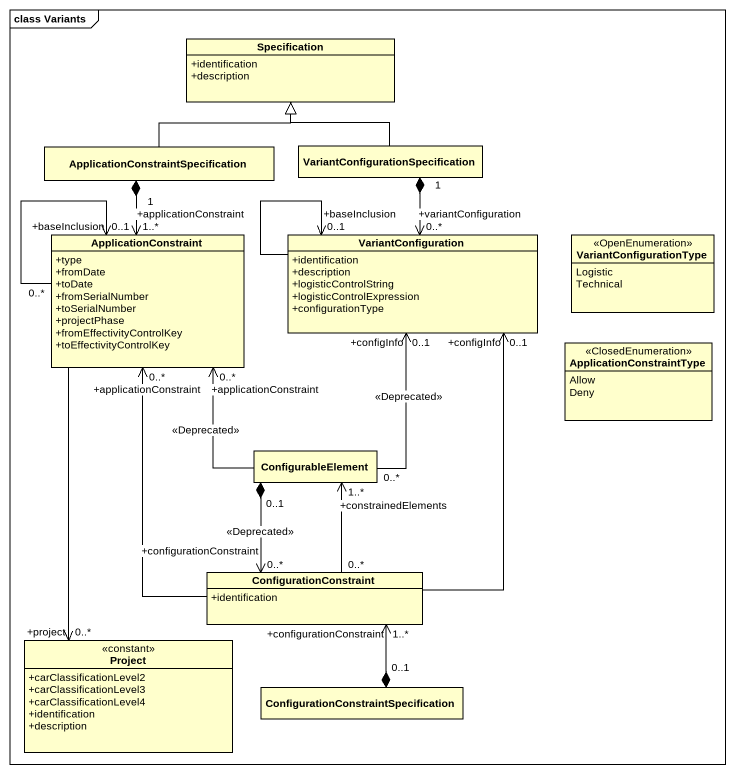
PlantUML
@startuml
mainframe class Variants
hide circle
hide empty members
skinparam classAttributeIconSize 0
class Specification {
  +identification
  +description
}
class "ApplicationConstraintSpecification" as ApplicationConstraintSpecifi
class "VariantConfigurationSpecification" as VariantConfigurationSpecific
class ApplicationConstraint {
  +type
  +fromDate
  +toDate
  +fromSerialNumber
  +toSerialNumber
  +projectPhase
  +fromEffectivityControlKey
  +toEffectivityControlKey
}
class VariantConfiguration {
  +identification
  +description
  +logisticControlString
  +logisticControlExpression
  +configurationType
}
enum VariantConfigurationType <<OpenEnumeration>> {
  Logistic
  Technical
}
enum ApplicationConstraintType <<ClosedEnumeration>> {
  Allow
  Deny
}
class ConfigurableElement
class ConfigurationConstraint {
  +identification
}
class Project <<constant>> {
  +carClassificationLevel2
  +carClassificationLevel3
  +carClassificationLevel4
  +identification
  +description
}
class "ConfigurationConstraintSpecification" as ConfigurationConstraintSpeci
ApplicationConstraintSpecifi -up-|> Specification
ApplicationConstraintSpecifi "1" *--> "+applicationConstraint\n1..*" ApplicationConstraint
VariantConfigurationSpecific -up-|> Specification
VariantConfigurationSpecific "1" *--> "+variantConfiguration\n0..*" VariantConfiguration
ApplicationConstraint "0..*" --> "+baseInclusion\n0..1" ApplicationConstraint
VariantConfiguration --> "0..1\n+baseInclusion" VariantConfiguration
ConfigurableElement -up-> "+applicationConstraint\n0..*" ApplicationConstraint : <<Deprecated>>
ConfigurableElement "0..*" -up-> "+configInfo\n0..1" VariantConfiguration : <<Deprecated>>
ConfigurableElement "0..1" *--> "+configurationConstraint\n0..*" ConfigurationConstraint : <<Deprecated>>
ConfigurationConstraint -up-> "+applicationConstraint\n0..*" ApplicationConstraint
ConfigurationConstraint -up-> "+configInfo\n0..1" VariantConfiguration
ConfigurationConstraint "0..*" -up-> "1..*\n+constrainedElements" ConfigurableElement
Project "+project\n0..*" <-up- ApplicationConstraint
ConfigurationConstraintSpeci "0..1" *-up-> "+configurationConstraint\n1..*" ConfigurationConstraint
@enduml
